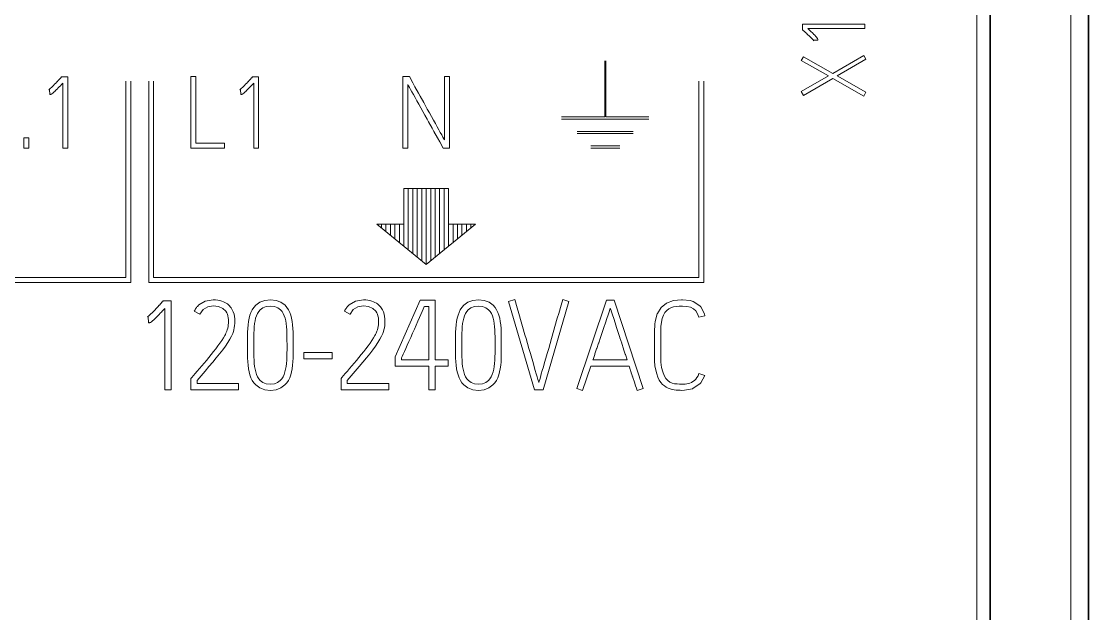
# Model space of a CAD drawing. Header units: millimetres. Extents: x -159 to 71007, y -220 to 29306.
# Drawn here: x 69117.7 to 69212.5, y 28155.4 to 28208.1 of the extents above; entities that cross this region are included whole.
import ezdxf

# ---------------------------------------------------------------- set-up
doc = ezdxf.new("R2010")
doc.units = ezdxf.units.MM
doc.layers.add('Layer 1', color=7, linetype='Continuous')

msp = doc.modelspace()

# ---------------------------------------------------------------- linework, layer by layer
at = {"layer": 'Layer 1', "color": 7, "lineweight": 18}
for points in [[(69210.943, 27868.163), (69210.943, 28258.094)], [(69202.586, 28122.812), (69202.586, 28252.627)], [(69187.098, 28207.347), (69187.098, 28207.833)], [(69187.098, 28207.831), (69192.645, 28207.831)], [(69192.647, 28207.831), (69192.647, 28207.446)], [(69187.161, 28207.291), (69187.098, 28207.345)], [(69187.161, 28207.291), (69187.167, 28207.286), (69187.265, 28207.198), (69187.272, 28207.191), (69187.37, 28207.102), (69187.378, 28207.095), (69187.476, 28207.006), (69187.483, 28206.999), (69187.579, 28206.91), (69187.58, 28206.909), (69187.676, 28206.818), (69187.767, 28206.73), (69187.85, 28206.648), (69187.922, 28206.572), (69187.986, 28206.502), (69188.039, 28206.442), (69188.076, 28206.395), (69188.098, 28206.363)], [(69192.647, 28207.446), (69187.579, 28207.446)], [(69188.474, 28206.435), (69188.473, 28206.457), (69188.468, 28206.484), (69188.459, 28206.516), (69188.441, 28206.557), (69188.407, 28206.609), (69188.355, 28206.674), (69188.286, 28206.754), (69188.197, 28206.851), (69188.182, 28206.866), (69188.086, 28206.964), (69188.047, 28207.003), (69187.949, 28207.097), (69187.88, 28207.165), (69187.781, 28207.259), (69187.779, 28207.259), (69187.679, 28207.353), (69187.58, 28207.446)], [(69188.474, 28206.435), (69188.08, 28206.412)], [(69186.984, 28204.603), (69187.178, 28204.949)], [(69187.178, 28204.951), (69189.788, 28203.468)], [(69189.788, 28203.468), (69192.539, 28205.068)], [(69192.731, 28204.727), (69190.174, 28203.245)], [(69192.539, 28205.068), (69192.733, 28204.727)], [(69189.394, 28203.237), (69186.984, 28204.605)], [(69121.158, 28203.08), (69121.153, 28203.073), (69121.052, 28202.96), (69121.043, 28202.954), (69120.942, 28202.84), (69120.934, 28202.832), (69120.831, 28202.723), (69120.825, 28202.714), (69120.722, 28202.605), (69120.72, 28202.605), (69120.617, 28202.496), (69120.517, 28202.393), (69120.424, 28202.298), (69120.336, 28202.214), (69120.257, 28202.142), (69120.188, 28202.083), (69120.136, 28202.041), (69120.098, 28202.014)], [(69121.158, 28203.08), (69121.22, 28203.151)], [(69121.22, 28203.151), (69121.776, 28203.151)], [(69121.776, 28203.151), (69121.776, 28196.81)], [(69132.73, 28196.819), (69132.73, 28203.176)], [(69132.73, 28203.176), (69133.181, 28203.176)], [(69133.181, 28203.176), (69133.181, 28197.269)], [(69138.133, 28203.08), (69138.126, 28203.073), (69138.026, 28202.96), (69138.019, 28202.954), (69137.916, 28202.84), (69137.908, 28202.832), (69137.805, 28202.723), (69137.798, 28202.714), (69137.695, 28202.605), (69137.591, 28202.496), (69137.492, 28202.393), (69137.397, 28202.298), (69137.309, 28202.214), (69137.231, 28202.142), (69137.161, 28202.083), (69137.107, 28202.041), (69137.07, 28202.014)], [(69138.133, 28203.08), (69138.196, 28203.151)], [(69138.196, 28203.151), (69138.751, 28203.151)], [(69138.751, 28203.151), (69138.751, 28196.81)], [(69151.575, 28203.186), (69152.149, 28203.186)], [(69151.575, 28196.819), (69151.575, 28203.184)], [(69155.267, 28197.552), (69155.208, 28197.66), (69155.127, 28197.808), (69155.024, 28197.993), (69154.901, 28198.212), (69154.767, 28198.455), (69154.619, 28198.723), (69154.458, 28199.011), (69154.29, 28199.316), (69154.111, 28199.637), (69153.929, 28199.967), (69153.746, 28200.298), (69153.564, 28200.627), (69153.431, 28200.867), (69153.119, 28201.431), (69152.959, 28201.721), (69152.648, 28202.285), (69152.459, 28202.625), (69152.149, 28203.189)], [(69155.267, 28203.186), (69155.718, 28203.186)], [(69155.267, 28197.552), (69155.267, 28203.184)], [(69155.717, 28203.186), (69155.717, 28196.821)], [(69186.984, 28201.845), (69189.394, 28203.237)], [(69189.78, 28203.019), (69187.176, 28201.512)], [(69192.539, 28201.451), (69189.782, 28203.019)], [(69190.174, 28203.243), (69192.731, 28201.79)], [(69120.152, 28202.029), (69120.1, 28202.01)], [(69120.179, 28201.579), (69120.152, 28202.03)], [(69120.179, 28201.579), (69120.204, 28201.581), (69120.236, 28201.588), (69120.272, 28201.598), (69120.319, 28201.618), (69120.378, 28201.658), (69120.454, 28201.717), (69120.545, 28201.797), (69120.655, 28201.899), (69120.673, 28201.916), (69120.784, 28202.026), (69120.828, 28202.069), (69120.937, 28202.182), (69121.014, 28202.261), (69121.123, 28202.374), (69121.124, 28202.374), (69121.232, 28202.489), (69121.338, 28202.603)], [(69121.334, 28196.81), (69121.334, 28202.603)], [(69137.128, 28202.029), (69137.076, 28202.01)], [(69137.153, 28201.579), (69137.126, 28202.03)], [(69137.153, 28201.579), (69137.18, 28201.581), (69137.21, 28201.588), (69137.247, 28201.598), (69137.293, 28201.618), (69137.353, 28201.658), (69137.427, 28201.717), (69137.52, 28201.797), (69137.629, 28201.899), (69137.647, 28201.916), (69137.759, 28202.026), (69137.803, 28202.069), (69137.912, 28202.182), (69137.989, 28202.261), (69138.096, 28202.374), (69138.204, 28202.489), (69138.311, 28202.603)], [(69138.31, 28196.81), (69138.31, 28202.603)], [(69152.018, 28202.47), (69152.018, 28196.819)], [(69152.018, 28202.47), (69152.072, 28202.368), (69152.149, 28202.224), (69152.252, 28202.041), (69152.375, 28201.825), (69152.51, 28201.584), (69152.658, 28201.318), (69152.817, 28201.03), (69152.986, 28200.725), (69153.165, 28200.403), (69153.349, 28200.074), (69153.534, 28199.741), (69153.721, 28199.407), (69153.857, 28199.162), (69154.172, 28198.598), (69154.337, 28198.301), (69154.652, 28197.737), (69154.848, 28197.387), (69155.162, 28196.823)], [(69187.178, 28201.514), (69186.984, 28201.845)], [(69192.731, 28201.791), (69192.537, 28201.451)], [(69117.873, 28196.819), (69117.873, 28197.745)], [(69117.873, 28197.745), (69118.325, 28197.745)], [(69118.325, 28197.745), (69118.325, 28196.819)], [(69133.181, 28197.269), (69135.706, 28197.269)], [(69135.706, 28197.269), (69135.706, 28196.819)], [(69118.325, 28196.819), (69117.873, 28196.819)], [(69121.776, 28196.81), (69121.334, 28196.81)], [(69135.706, 28196.819), (69132.731, 28196.819)], [(69138.751, 28196.81), (69138.31, 28196.81)], [(69152.018, 28196.819), (69151.576, 28196.819)], [(69155.717, 28196.819), (69155.159, 28196.819)], [(69130.193, 28183.158), (69130.186, 28183.15), (69130.058, 28183.01), (69130.05, 28183), (69129.924, 28182.86), (69129.911, 28182.849), (69129.784, 28182.711), (69129.775, 28182.702), (69129.645, 28182.564), (69129.644, 28182.563), (69129.514, 28182.424), (69129.39, 28182.295), (69129.272, 28182.177), (69129.164, 28182.072), (69129.064, 28181.982), (69128.979, 28181.908), (69128.911, 28181.853), (69128.864, 28181.821)], [(69130.193, 28183.158), (69130.27, 28183.246)], [(69130.269, 28183.246), (69130.964, 28183.246)], [(69130.964, 28183.246), (69130.964, 28175.321)], [(69133.282, 28176.15), (69133.639, 28176.572), (69133.991, 28176.987), (69134.337, 28177.393), (69134.669, 28177.786), (69134.983, 28178.165), (69135.28, 28178.53), (69135.553, 28178.877), (69135.797, 28179.208), (69136.014, 28179.524), (69136.198, 28179.818), (69136.343, 28180.093), (69136.451, 28180.346), (69136.505, 28180.506), (69136.55, 28180.674), (69136.587, 28180.855), (69136.616, 28181.04), (69136.632, 28181.227), (69136.639, 28181.417), (69136.631, 28181.629), (69136.605, 28181.84), (69136.562, 28182.05), (69136.498, 28182.254), (69136.41, 28182.448), (69136.297, 28182.63), (69136.233, 28182.712), (69136.159, 28182.795), (69136.076, 28182.879), (69135.982, 28182.96), (69135.873, 28183.036), (69135.749, 28183.105), (69135.615, 28183.167), (69135.467, 28183.223), (69135.303, 28183.268), (69135.125, 28183.305), (69134.93, 28183.327), (69134.717, 28183.336), (69134.01, 28183.221), (69133.447, 28182.879), (69133.304, 28182.734)], [(69141.825, 28179.362), (69141.824, 28179.738), (69141.821, 28180.099), (69141.814, 28180.448), (69141.8, 28180.783), (69141.775, 28181.102), (69141.736, 28181.404), (69141.682, 28181.688), (69141.609, 28181.958), (69141.52, 28182.208), (69141.408, 28182.441), (69141.266, 28182.655), (69141.096, 28182.849), (69140.736, 28183.118), (69140.301, 28183.28), (69139.794, 28183.334), (69139.287, 28183.28), (69138.852, 28183.118), (69138.492, 28182.849), (69138.322, 28182.655), (69138.18, 28182.441), (69138.067, 28182.208), (69137.976, 28181.958), (69137.902, 28181.688), (69137.845, 28181.404), (69137.805, 28181.102), (69137.776, 28180.783), (69137.762, 28180.448), (69137.756, 28180.099), (69137.753, 28179.738), (69137.751, 28179.362)], [(69146.626, 28176.15), (69146.983, 28176.572), (69147.333, 28176.987), (69147.678, 28177.393), (69148.01, 28177.786), (69148.325, 28178.165), (69148.622, 28178.53), (69148.895, 28178.877), (69149.139, 28179.208), (69149.355, 28179.524), (69149.538, 28179.818), (69149.683, 28180.093), (69149.791, 28180.346), (69149.845, 28180.506), (69149.892, 28180.674), (69149.929, 28180.855), (69149.956, 28181.04), (69149.972, 28181.227), (69149.978, 28181.417), (69149.97, 28181.629), (69149.942, 28181.84), (69149.901, 28182.05), (69149.836, 28182.254), (69149.749, 28182.448), (69149.636, 28182.63), (69149.572, 28182.712), (69149.5, 28182.795), (69149.415, 28182.879), (69149.321, 28182.96), (69149.213, 28183.036), (69149.09, 28183.105), (69148.955, 28183.167), (69148.805, 28183.223), (69148.644, 28183.268), (69148.465, 28183.305), (69148.27, 28183.327), (69148.058, 28183.336), (69147.35, 28183.221), (69146.787, 28182.879), (69146.644, 28182.734)], [(69150.887, 28178.259), (69153.118, 28183.292)], [(69153.116, 28183.292), (69154.428, 28183.292)], [(69154.43, 28183.292), (69154.43, 28177.994)], [(69160.323, 28179.362), (69160.322, 28179.738), (69160.318, 28180.099), (69160.311, 28180.448), (69160.298, 28180.783), (69160.271, 28181.102), (69160.234, 28181.404), (69160.181, 28181.688), (69160.108, 28181.958), (69160.019, 28182.208), (69159.904, 28182.441), (69159.762, 28182.655), (69159.592, 28182.849), (69159.232, 28183.118), (69158.799, 28183.28), (69158.292, 28183.334), (69157.783, 28183.28), (69157.351, 28183.118), (69156.99, 28182.849), (69156.82, 28182.655), (69156.678, 28182.441), (69156.564, 28182.208), (69156.475, 28181.958), (69156.401, 28181.688), (69156.343, 28181.404), (69156.301, 28181.102), (69156.274, 28180.783), (69156.261, 28180.448), (69156.254, 28180.099), (69156.251, 28179.738), (69156.249, 28179.362)], [(69160.974, 28183.193), (69161.514, 28183.347)], [(69163.271, 28175.333), (69160.976, 28183.193)], [(69163.657, 28175.995), (69163.627, 28176.093), (69163.577, 28176.251), (69163.514, 28176.47), (69163.435, 28176.738), (69163.347, 28177.041), (69163.249, 28177.381), (69163.141, 28177.752), (69163.028, 28178.147), (69162.906, 28178.568), (69162.781, 28179.005), (69162.651, 28179.443), (69162.52, 28179.884), (69162.42, 28180.224), (69162.208, 28180.96), (69162.087, 28181.38), (69161.873, 28182.116), (69161.728, 28182.615), (69161.514, 28183.351)], [(69165.788, 28183.347), (69165.641, 28182.849), (69165.425, 28182.114), (69165.302, 28181.693), (69165.09, 28180.959), (69164.993, 28180.619), (69164.782, 28179.883), (69164.657, 28179.441), (69164.533, 28179.003), (69164.408, 28178.567), (69164.285, 28178.146), (69164.169, 28177.75), (69164.059, 28177.38), (69163.958, 28177.039), (69163.871, 28176.736), (69163.795, 28176.468), (69163.733, 28176.249), (69163.687, 28176.091), (69163.657, 28175.993)], [(69166.328, 28183.193), (69164.043, 28175.333)], [(69165.788, 28183.347), (69166.328, 28183.193)], [(69167.022, 28175.454), (69169.66, 28183.302)], [(69169.66, 28183.302), (69170.366, 28183.302)], [(69170.367, 28183.302), (69172.94, 28175.454)], [(69178.424, 28181.912), (69178.392, 28182.082), (69178.06, 28182.704), (69177.979, 28182.79), (69177.39, 28183.177), (69177.12, 28183.263), (69176.416, 28183.336), (69176.344, 28183.334), (69175.643, 28183.26), (69175.018, 28183.036), (69174.54, 28182.661), (69174.203, 28182.119), (69174.184, 28182.071), (69174.001, 28181.39), (69173.972, 28181.18), (69173.935, 28180.475)], [(69128.967, 28181.282), (69128.998, 28181.284), (69129.037, 28181.291), (69129.081, 28181.302), (69129.138, 28181.329), (69129.213, 28181.38), (69129.307, 28181.452), (69129.421, 28181.552), (69129.56, 28181.681), (69129.582, 28181.702), (69129.721, 28181.84), (69129.775, 28181.895), (69129.911, 28182.035), (69130.008, 28182.134), (69130.142, 28182.276), (69130.144, 28182.278), (69130.277, 28182.421), (69130.41, 28182.564)], [(69130.412, 28175.323), (69130.412, 28182.563)], [(69133.525, 28182.056), (69133.028, 28182.31)], [(69133.304, 28182.734), (69133.27, 28182.696), (69133.238, 28182.657), (69133.208, 28182.616), (69133.179, 28182.574), (69133.15, 28182.532), (69133.124, 28182.49), (69133.098, 28182.446), (69133.075, 28182.402), (69133.051, 28182.358), (69133.029, 28182.311)], [(69133.525, 28182.056), (69133.532, 28182.069), (69133.823, 28182.46), (69134.22, 28182.704), (69134.234, 28182.709), (69134.716, 28182.785), (69135.184, 28182.733), (69135.554, 28182.574), (69135.83, 28182.31), (69135.91, 28182.18), (69135.972, 28182.042), (69136.017, 28181.895), (69136.048, 28181.742), (69136.066, 28181.585), (69136.073, 28181.426), (69136.068, 28181.265), (69136.053, 28181.107), (69136.029, 28180.952), (69135.998, 28180.802), (69135.961, 28180.662), (69135.918, 28180.533), (69135.846, 28180.354), (69135.799, 28180.255)], [(69138.315, 28179.362), (69138.317, 28179.707), (69138.32, 28180.039), (69138.327, 28180.356), (69138.339, 28180.657), (69138.359, 28180.944), (69138.387, 28181.215), (69138.428, 28181.469), (69138.482, 28181.705), (69138.551, 28181.921), (69138.64, 28182.116), (69138.753, 28182.293), (69138.888, 28182.45), (69139.127, 28182.628), (69139.429, 28182.736), (69139.794, 28182.771), (69140.154, 28182.736), (69140.456, 28182.628), (69140.699, 28182.45), (69140.828, 28182.293), (69140.938, 28182.116), (69141.029, 28181.921), (69141.101, 28181.705), (69141.158, 28181.469), (69141.199, 28181.215), (69141.228, 28180.944), (69141.248, 28180.657), (69141.259, 28180.356), (69141.266, 28180.039), (69141.269, 28179.707), (69141.272, 28179.362)], [(69146.648, 28182.734), (69146.614, 28182.696), (69146.582, 28182.657), (69146.55, 28182.616), (69146.522, 28182.574), (69146.493, 28182.532), (69146.466, 28182.49), (69146.439, 28182.446), (69146.415, 28182.402), (69146.392, 28182.358), (69146.37, 28182.311)], [(69146.868, 28182.056), (69146.371, 28182.31)], [(69146.868, 28182.056), (69146.875, 28182.069), (69147.167, 28182.46), (69147.564, 28182.704), (69147.578, 28182.709), (69148.06, 28182.785), (69148.526, 28182.733), (69148.898, 28182.574), (69149.175, 28182.31), (69149.253, 28182.18), (69149.316, 28182.042), (69149.36, 28181.895), (69149.392, 28181.742), (69149.41, 28181.585), (69149.417, 28181.426), (69149.412, 28181.265), (69149.398, 28181.107), (69149.373, 28180.952), (69149.341, 28180.802), (69149.304, 28180.662), (69149.262, 28180.533), (69149.19, 28180.354), (69149.14, 28180.255)], [(69151.438, 28178.137), (69151.46, 28178.187), (69151.514, 28178.304), (69151.598, 28178.491), (69151.706, 28178.729), (69151.827, 28179), (69151.962, 28179.306), (69152.11, 28179.638), (69152.265, 28179.99), (69152.43, 28180.361), (69152.595, 28180.731), (69152.754, 28181.088), (69152.904, 28181.43), (69153.044, 28181.751), (69153.171, 28182.04), (69153.284, 28182.298), (69153.377, 28182.509), (69153.441, 28182.657), (69153.478, 28182.74)], [(69153.867, 28182.74), (69153.482, 28182.74)], [(69153.867, 28177.993), (69153.867, 28182.74)], [(69156.813, 28179.362), (69156.815, 28179.707), (69156.818, 28180.039), (69156.825, 28180.356), (69156.837, 28180.657), (69156.857, 28180.944), (69156.885, 28181.215), (69156.926, 28181.469), (69156.982, 28181.705), (69157.05, 28181.921), (69157.14, 28182.116), (69157.253, 28182.293), (69157.388, 28182.45), (69157.625, 28182.628), (69157.926, 28182.736), (69158.292, 28182.771), (69158.652, 28182.736), (69158.954, 28182.628), (69159.196, 28182.45), (69159.327, 28182.293), (69159.436, 28182.116), (69159.527, 28181.921), (69159.599, 28181.705), (69159.656, 28181.469), (69159.699, 28181.215), (69159.727, 28180.944), (69159.747, 28180.657), (69159.759, 28180.356), (69159.766, 28180.039), (69159.769, 28179.707), (69159.771, 28179.362)], [(69168.469, 28177.993), (69168.478, 28178.021), (69168.631, 28178.483), (69168.643, 28178.516), (69168.798, 28178.976), (69168.811, 28179.017), (69168.966, 28179.479), (69168.978, 28179.51), (69169.133, 28179.972), (69169.134, 28179.979), (69169.289, 28180.438), (69169.441, 28180.881), (69169.581, 28181.292), (69169.705, 28181.665), (69169.815, 28181.997), (69169.906, 28182.271), (69169.972, 28182.472), (69170.014, 28182.596)], [(69170.014, 28182.596), (69170.054, 28182.472), (69170.118, 28182.271), (69170.206, 28181.997), (69170.312, 28181.665), (69170.431, 28181.292), (69170.565, 28180.881), (69170.708, 28180.438), (69170.711, 28180.432), (69170.861, 28179.972), (69170.873, 28179.94), (69171.023, 28179.48), (69171.036, 28179.438), (69171.186, 28178.978), (69171.198, 28178.945), (69171.346, 28178.485), (69171.354, 28178.456), (69171.503, 28177.994)], [(69174.496, 28180.477), (69174.511, 28180.945), (69174.556, 28181.346), (69174.634, 28181.681), (69174.739, 28181.96), (69174.868, 28182.19), (69175.025, 28182.376), (69175.205, 28182.519), (69175.407, 28182.624), (69175.631, 28182.694), (69175.875, 28182.737), (69176.136, 28182.763), (69176.416, 28182.771), (69176.817, 28182.744), (69177.149, 28182.665), (69177.415, 28182.534), (69177.622, 28182.345), (69177.777, 28182.093), (69177.883, 28181.777)], [(69178.424, 28181.912), (69177.883, 28181.779)], [(69128.935, 28181.844), (69128.867, 28181.823)], [(69128.967, 28181.282), (69128.933, 28181.844)], [(69135.8, 28180.255), (69135.748, 28180.157), (69135.622, 28179.942), (69135.473, 28179.712), (69135.312, 28179.475), (69135.135, 28179.229), (69134.946, 28178.978), (69134.746, 28178.722), (69134.536, 28178.463), (69134.32, 28178.203), (69134.106, 28177.949), (69133.895, 28177.699), (69133.688, 28177.457), (69133.488, 28177.223), (69133.294, 28176.997), (69133.11, 28176.786), (69132.946, 28176.596), (69132.797, 28176.424)], [(69149.144, 28180.255), (69149.092, 28180.157), (69148.966, 28179.942), (69148.819, 28179.712), (69148.657, 28179.475), (69148.48, 28179.229), (69148.29, 28178.978), (69148.09, 28178.722), (69147.879, 28178.463), (69147.663, 28178.203), (69147.45, 28177.949), (69147.239, 28177.699), (69147.034, 28177.457), (69146.833, 28177.223), (69146.639, 28176.997), (69146.456, 28176.786), (69146.291, 28176.596), (69146.143, 28176.424)], [(69173.933, 28178.38), (69173.933, 28180.477)], [(69174.496, 28180.477), (69174.496, 28178.38)], [(69137.753, 28179.241), (69137.753, 28179.362)], [(69137.753, 28179.241), (69137.754, 28178.865), (69137.758, 28178.505), (69137.764, 28178.159), (69137.778, 28177.827), (69137.806, 28177.511), (69137.847, 28177.209), (69137.904, 28176.923), (69137.978, 28176.653), (69138.069, 28176.403), (69138.184, 28176.17), (69138.329, 28175.956), (69138.504, 28175.762), (69138.859, 28175.493), (69139.29, 28175.331), (69139.797, 28175.277), (69140.298, 28175.331), (69140.724, 28175.493), (69141.078, 28175.762), (69141.248, 28175.956), (69141.391, 28176.17), (69141.509, 28176.403), (69141.603, 28176.653), (69141.677, 28176.923), (69141.734, 28177.209), (69141.775, 28177.511), (69141.803, 28177.827), (69141.817, 28178.159), (69141.824, 28178.505), (69141.827, 28178.865), (69141.829, 28179.241)], [(69141.273, 28179.241), (69141.272, 28178.907), (69141.268, 28178.584), (69141.261, 28178.269), (69141.25, 28177.967), (69141.228, 28177.681), (69141.195, 28177.408), (69141.152, 28177.152), (69141.093, 28176.913), (69141.019, 28176.69), (69140.926, 28176.488), (69140.812, 28176.308), (69140.677, 28176.15), (69140.441, 28175.978), (69140.146, 28175.875), (69139.794, 28175.842), (69139.433, 28175.875), (69139.137, 28175.978), (69138.899, 28176.15), (69138.765, 28176.308), (69138.652, 28176.488), (69138.563, 28176.69), (69138.494, 28176.913), (69138.436, 28177.152), (69138.392, 28177.408), (69138.361, 28177.681), (69138.339, 28177.967), (69138.325, 28178.269), (69138.318, 28178.584), (69138.315, 28178.907), (69138.313, 28179.241)], [(69138.315, 28179.362), (69138.315, 28179.241)], [(69141.273, 28179.241), (69141.273, 28179.362)], [(69141.825, 28179.362), (69141.825, 28179.241)], [(69156.251, 28179.241), (69156.251, 28179.362)], [(69156.251, 28179.241), (69156.252, 28178.865), (69156.255, 28178.505), (69156.262, 28178.159), (69156.276, 28177.827), (69156.303, 28177.511), (69156.345, 28177.209), (69156.402, 28176.923), (69156.476, 28176.653), (69156.566, 28176.403), (69156.68, 28176.17), (69156.825, 28175.956), (69157, 28175.762), (69157.354, 28175.493), (69157.785, 28175.331), (69158.292, 28175.277), (69158.792, 28175.331), (69159.218, 28175.493), (69159.571, 28175.762), (69159.741, 28175.956), (69159.884, 28176.17), (69160, 28176.403), (69160.094, 28176.653), (69160.17, 28176.923), (69160.227, 28177.209), (69160.27, 28177.511), (69160.296, 28177.827), (69160.31, 28178.159), (69160.317, 28178.505), (69160.32, 28178.865), (69160.32, 28179.241)], [(69159.771, 28179.241), (69159.769, 28178.907), (69159.766, 28178.584), (69159.759, 28178.269), (69159.747, 28177.967), (69159.725, 28177.681), (69159.693, 28177.408), (69159.649, 28177.152), (69159.59, 28176.913), (69159.516, 28176.69), (69159.424, 28176.488), (69159.309, 28176.308), (69159.173, 28176.15), (69158.937, 28175.978), (69158.643, 28175.875), (69158.29, 28175.842), (69157.93, 28175.875), (69157.632, 28175.978), (69157.396, 28176.15), (69157.261, 28176.308), (69157.148, 28176.488), (69157.059, 28176.69), (69156.988, 28176.913), (69156.931, 28177.152), (69156.887, 28177.408), (69156.855, 28177.681), (69156.833, 28177.967), (69156.821, 28178.269), (69156.815, 28178.584), (69156.811, 28178.907), (69156.81, 28179.241)], [(69156.813, 28179.362), (69156.813, 28179.241)], [(69159.771, 28179.241), (69159.771, 28179.362)], [(69160.323, 28179.362), (69160.323, 28179.241)], [(69142.775, 28178.655), (69145.292, 28178.655)], [(69142.775, 28178.092), (69142.775, 28178.655)], [(69145.292, 28178.092), (69142.775, 28178.092)], [(69145.292, 28178.655), (69145.292, 28178.092)], [(69150.887, 28177.442), (69150.887, 28178.259)], [(69151.438, 28178.137), (69151.438, 28177.994)], [(69173.933, 28178.38), (69173.945, 28177.892), (69173.984, 28177.459), (69174.048, 28177.078), (69174.136, 28176.745), (69174.24, 28176.453), (69174.363, 28176.2), (69174.503, 28175.986), (69174.652, 28175.812), (69174.816, 28175.672), (69174.988, 28175.56), (69175.161, 28175.471), (69175.34, 28175.402), (69175.52, 28175.35), (69175.7, 28175.316), (69175.881, 28175.298), (69176.055, 28175.289), (69176.224, 28175.283), (69176.382, 28175.281), (69176.598, 28175.287), (69177.304, 28175.427), (69177.386, 28175.461), (69177.981, 28175.865), (69178.07, 28175.961), (69178.412, 28176.594)], [(69177.895, 28176.78), (69177.814, 28176.581), (69177.718, 28176.413), (69177.608, 28176.273), (69177.489, 28176.159), (69177.361, 28176.064), (69177.228, 28175.986), (69177.09, 28175.929), (69176.948, 28175.887), (69176.804, 28175.86), (69176.658, 28175.845), (69176.519, 28175.836), (69176.384, 28175.833), (69176.168, 28175.836), (69175.95, 28175.85), (69175.727, 28175.872), (69175.51, 28175.921), (69175.306, 28176.015), (69175.116, 28176.153), (69174.944, 28176.347), (69174.794, 28176.601), (69174.67, 28176.917), (69174.575, 28177.309), (69174.518, 28177.797), (69174.516, 28177.819), (69174.5, 28178.383)], [(69153.867, 28177.442), (69150.887, 28177.442)], [(69151.438, 28177.993), (69153.865, 28177.993)], [(69153.867, 28175.333), (69153.867, 28177.442)], [(69154.43, 28177.993), (69155.6, 28177.993)], [(69155.6, 28177.442), (69154.43, 28177.442)], [(69154.43, 28177.442), (69154.43, 28175.333)], [(69155.6, 28177.993), (69155.6, 28177.44)], [(69168.28, 28177.43), (69167.551, 28175.279)], [(69171.692, 28177.43), (69168.28, 28177.43)], [(69168.469, 28177.993), (69171.504, 28177.993)], [(69171.692, 28177.43), (69171.717, 28177.346), (69171.784, 28177.13), (69171.806, 28177.063), (69171.875, 28176.847), (69171.892, 28176.795), (69171.961, 28176.579), (69171.971, 28176.547), (69172.043, 28176.332), (69172.047, 28176.324), (69172.119, 28176.108), (69172.188, 28175.906), (69172.192, 28175.897), (69172.266, 28175.684), (69172.336, 28175.475), (69172.399, 28175.277)], [(69132.731, 28176.348), (69132.797, 28176.426)], [(69132.731, 28175.333), (69132.731, 28176.348)], [(69146.075, 28176.348), (69146.143, 28176.426)], [(69146.075, 28175.333), (69146.075, 28176.348)], [(69177.895, 28176.78), (69178.414, 28176.591)], [(69130.964, 28175.323), (69130.412, 28175.323)], [(69136.969, 28175.333), (69132.731, 28175.333)], [(69133.282, 28176.15), (69133.282, 28175.886)], [(69133.282, 28175.886), (69136.967, 28175.886)], [(69136.969, 28175.886), (69136.969, 28175.333)], [(69150.313, 28175.333), (69146.075, 28175.333)], [(69146.626, 28176.15), (69146.626, 28175.886)], [(69146.626, 28175.886), (69150.313, 28175.886)], [(69150.313, 28175.886), (69150.313, 28175.333)], [(69154.43, 28175.333), (69153.867, 28175.333)], [(69164.043, 28175.333), (69163.271, 28175.333)], [(69167.553, 28175.279), (69167.024, 28175.454)], [(69172.94, 28175.454), (69172.399, 28175.279)]]:
    msp.add_lwpolyline(points, dxfattribs=at)
at = {"layer": 'Layer 1', "color": 7, "lineweight": 35}
for points in [[(69212.535, 27868.163), (69212.535, 28258.094)], [(69203.779, 28104.925), (69203.779, 28253.692)]]:
    msp.add_lwpolyline(points, dxfattribs=at)
at = {"layer": 'Layer 1', "color": 7, "lineweight": 9}
for points in [[(69169.512, 28204.577), (69169.512, 28199.603)], [(69169.611, 28204.577), (69169.611, 28199.603)], [(69126.947, 28185.319), (69126.947, 28202.787)], [(69127.385, 28202.787), (69127.385, 28184.882)], [(69128.976, 28184.883), (69128.976, 28202.788)], [(69129.414, 28202.787), (69129.414, 28185.319)], [(69177.876, 28202.787), (69177.876, 28185.319)], [(69178.314, 28202.787), (69178.314, 28184.882)], [(69169.512, 28199.605), (69165.681, 28199.605)], [(69165.681, 28199.407), (69173.44, 28199.407)], [(69169.611, 28199.605), (69173.44, 28199.605)], [(69167.074, 28198.311), (69172.049, 28198.311)], [(69167.074, 28198.113), (69172.049, 28198.113)], [(69168.269, 28197.018), (69170.854, 28197.018)], [(69168.269, 28196.819), (69170.854, 28196.819)], [(69151.656, 28188.102), (69151.656, 28193.24)], [(69155.636, 28193.238), (69151.657, 28193.238)], [(69152.055, 28187.776), (69152.055, 28193.238)], [(69152.452, 28187.451), (69152.452, 28193.238)], [(69152.85, 28187.125), (69152.85, 28193.238)], [(69153.247, 28193.238), (69153.247, 28186.798)], [(69153.646, 28186.475), (69153.646, 28193.24)], [(69154.044, 28193.238), (69154.044, 28186.798)], [(69154.441, 28193.238), (69154.441, 28187.125)], [(69154.839, 28193.238), (69154.839, 28187.451)], [(69155.238, 28193.238), (69155.238, 28187.776)], [(69155.636, 28188.102), (69155.636, 28193.24)], [(69153.646, 28186.475), (69149.269, 28190.056)], [(69149.269, 28190.055), (69151.656, 28190.055)], [(69149.668, 28189.73), (69149.668, 28190.055)], [(69150.064, 28189.404), (69150.064, 28190.055)], [(69150.463, 28190.055), (69150.463, 28189.078)], [(69150.861, 28190.055), (69150.861, 28188.752)], [(69151.26, 28190.055), (69151.26, 28188.425)], [(69153.646, 28186.475), (69158.022, 28190.056)], [(69158.022, 28190.055), (69155.636, 28190.055)], [(69156.033, 28190.055), (69156.033, 28188.425)], [(69156.431, 28190.055), (69156.431, 28188.752)], [(69156.828, 28190.055), (69156.828, 28189.078)], [(69157.227, 28189.404), (69157.227, 28190.055)], [(69157.625, 28189.73), (69157.625, 28190.055)], [(68807.084, 28184.883), (69127.385, 28184.883)], [(68807.522, 28185.319), (69126.947, 28185.319)], [(69178.314, 28184.883), (69128.976, 28184.883)], [(69177.876, 28185.319), (69129.413, 28185.319)]]:
    msp.add_lwpolyline(points, dxfattribs=at)

doc.saveas('drawing.dxf')
